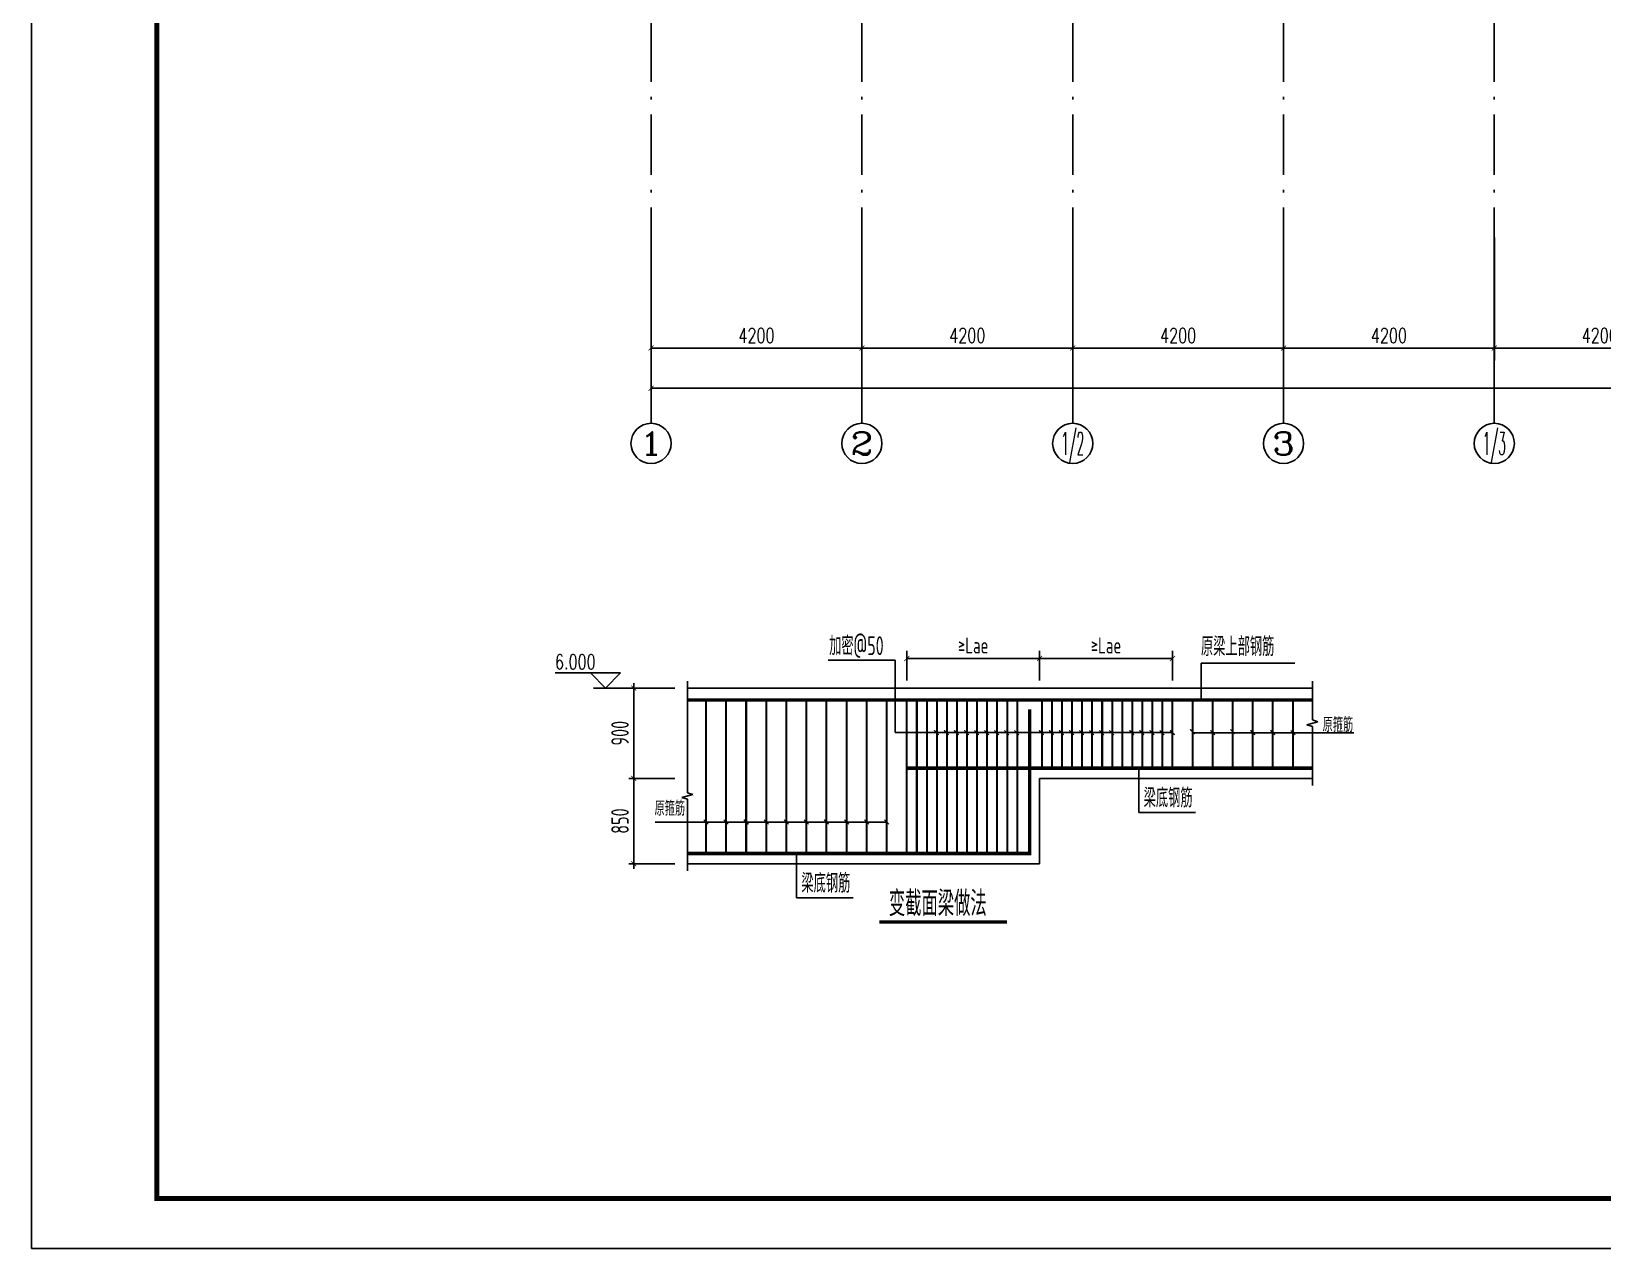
# Model space of a CAD drawing. Extents: x 169490 to 7584583, y -2399407 to 1374371.
# Drawn here: x 1707296 to 1738597, y 718146 to 742389 of the extents above; entities that cross this region are included whole.
import ezdxf
from ezdxf.enums import TextEntityAlignment as Align

# ---------------------------------------------------------------- set-up
doc = ezdxf.new("R2010")
doc.units = 0
doc.header["$LTSCALE"] = 100
doc.linetypes.add('D3轴线点划线', pattern=[18.5, 12, -3, 0.5, -3])
doc.linetypes.add('H3普通虚线', pattern=[4.2, 3, -1.2])
doc.layers.get('0').update_dxf_attribs({"linetype": 'CONTINUOUS'})
doc.layers.get('DEFPOINTS').update_dxf_attribs({"linetype": 'CONTINUOUS'})
for name, color, linetype in [('AXIS', 3, 'CONTINUOUS'), ('AXIS_TEXT', 4, 'CONTINUOUS'), ('C-AXIS(轴号)', 3, 'CONTINUOUS'), ('C-AXIS-T(字)', 7, 'CONTINUOUS'), ('C-DOTE', 8, 'D3轴线点划线'), ('DIM_SYMB', 3, 'CONTINUOUS'), ('dsptext_col', 2, 'CONTINUOUS'), ('PUB_TEXT', 4, 'CONTINUOUS'), ('S-BEAM-X', 111, 'CONTINUOUS'), ('S-BEAM-XRBAR', 20, 'CONTINUOUS'), ('S-DETL-LINE2', 2, 'H3普通虚线'), ('S-SLAB-DIM', 92, 'CONTINUOUS'), ('图框', 140, 'CONTINUOUS'), ('梁层', 7, 'CONTINUOUS')]:
    doc.layers.add(name, color=color, linetype=linetype)
doc.layers.add('砼柱', color=2, linetype='CONTINUOUS', lineweight=35)
doc.styles.add('_TCH_AXIS', font='COMPLEX', dxfattribs={"bigfont": 'GBCBIG'})
doc.styles.add('_TCH_DIM', font='SIMPLEX', dxfattribs={"bigfont": 'GBCBIG'})
doc.styles.add('_TCH_DIM_T3', font='SIMPLEX.shx', dxfattribs={"width": 0.705882, "bigfont": 'GBCBIG.shx'})
doc.styles.add('COMPLEX', font='COMPLEX')
doc.styles.add('TSSD_Dimension', font='Tssdeng.shx', dxfattribs={"width": 0.7, "bigfont": 'tssdchn.shx'})
doc.styles.add('TSSD_REIN', font='tssdeng.shx', dxfattribs={"width": 0.7, "bigfont": 'hztxt.shx'})
doc.dimstyles.new('_TCH_ARCH&&100', dxfattribs={"dimtxt": 297.5, "dimasz": 100, "dimexe": 250, "dimexo": 300, "dimgap": 100, "dimtad": 1, "dimdec": 0, "dimzin": 0, "dimdsep": 46, "dimtxsty": '_TCH_DIM_T3', "dimblk": 'ARCHTICK', "dimcen": 0.09, "dimclrt": 7, "dimazin": 2, "dimtfac": 1, "dimtdec": 0, "dimtix": 1, "dimtmove": 2, "dimatfit": 3, "dimfxl": 1, "dimtolj": 1, "dimtzin": 0, "dimarcsym": 0})
doc.dimstyles.new('TSSD_100_100$0', dxfattribs={"dimtxt": 320, "dimasz": 100, "dimexe": 150, "dimexo": 150, "dimgap": 100, "dimtad": 1, "dimdec": 0, "dimzin": 0, "dimdsep": 46, "dimtxsty": 'TSSD_Dimension', "dimblk": 'ARCHTICK', "dimcen": 0, "dimclrt": 7, "dimadec": 1, "dimazin": 0, "dimtfac": 1, "dimtdec": 0, "dimtix": 1, "dimtmove": 2, "dimatfit": 3, "dimldrblk": '_TSDBK', "dimfxl": 1, "dimtolj": 1, "dimtzin": 0, "dimarcsym": 0})
doc.dimstyles.new('TSSD_50_100', dxfattribs={"dimtxt": 350, "dimasz": 100, "dimexe": 100, "dimexo": 250, "dimgap": 100, "dimtad": 1, "dimdec": 0, "dimlfac": 0.5, "dimzin": 0, "dimdsep": 46, "dimtxsty": 'TSSD_Dimension', "dimblk": 'ARCHTICK', "dimblk1": 'ARCHTICK', "dimblk2": 'ARCHTICK', "dimcen": 0, "dimdle": 100, "dimclrt": 7, "dimadec": 0, "dimazin": 0, "dimtfac": 1, "dimtdec": 0, "dimtix": 1, "dimtmove": 2, "dimatfit": 3, "dimfxl": 1, "dimtolj": 1, "dimtzin": 0, "dimarcsym": 0})

# ---------------------------------------------------------------- blocks, each defined once
blk = doc.blocks.new('_ARCHTICK')
at = {"const_width": 0.15}
blk.add_lwpolyline([(-0.5, -0.5), (0.5, 0.5)], dxfattribs=at)
blk = doc.blocks.new('*D1792')
at = {"layer": 'AXIS', "color": 0, "lineweight": -2, "transparency": 16777216}
for p, q in [((1719641, 738283), (1719641, 735033)), ((1774641, 738283), (1774641, 735033)), ((1719641, 735283), (1774641, 735283))]:
    blk.add_line(p, q, dxfattribs=at)
at = {"layer": 'DEFPOINTS', "color": 0, "transparency": 16777216}
for p in [(1719641, 738583), (1774641, 738583), (1774641, 735283)]:
    blk.add_point(p, dxfattribs=at)
at = {"layer": 'AXIS', "color": 0, "lineweight": -2, "transparency": 16777216, "xscale": 100, "yscale": 100, "zscale": 100, "rotation": 180}
blk.add_blockref('_ARCHTICK', (1719641, 735283), dxfattribs=at)
at = {"layer": 'AXIS', "color": 0, "lineweight": -2, "transparency": 16777216, "xscale": 100, "yscale": 100, "zscale": 100}
blk.add_blockref('_ARCHTICK', (1774641, 735283), dxfattribs=at)
at = {"layer": 'AXIS', "color": 7, "transparency": 16777216, "insert": (1747141, 735532), "char_height": 297.5, "attachment_point": 5, "style": '_TCH_DIM_T3'}
blk.add_mtext('\\A1;55000', dxfattribs=at)
blk = doc.blocks.new('*D1799')
at = {"layer": 'AXIS', "color": 0, "lineweight": -2, "transparency": 16777216}
for p, q in [((1736441, 738283), (1736441, 735833)), ((1740641, 738283), (1740641, 735833)), ((1736441, 736083), (1740641, 736083))]:
    blk.add_line(p, q, dxfattribs=at)
at = {"layer": 'DEFPOINTS', "color": 0, "transparency": 16777216}
for p in [(1736441, 738583), (1740641, 738583), (1740641, 736083)]:
    blk.add_point(p, dxfattribs=at)
at = {"layer": 'AXIS', "color": 0, "lineweight": -2, "transparency": 16777216, "xscale": 100, "yscale": 100, "zscale": 100, "rotation": 180}
blk.add_blockref('_ARCHTICK', (1736441, 736083), dxfattribs=at)
at = {"layer": 'AXIS', "color": 0, "lineweight": -2, "transparency": 16777216, "xscale": 100, "yscale": 100, "zscale": 100}
blk.add_blockref('_ARCHTICK', (1740641, 736083), dxfattribs=at)
at = {"layer": 'AXIS', "color": 7, "transparency": 16777216, "insert": (1738541, 736332), "char_height": 297.5, "attachment_point": 5, "style": '_TCH_DIM_T3'}
blk.add_mtext('\\A1;4200', dxfattribs=at)
blk = doc.blocks.new('*D1800')
at = {"layer": 'AXIS', "color": 0, "lineweight": -2, "transparency": 16777216}
for p, q in [((1732241, 738283), (1732241, 735833)), ((1736441, 738283), (1736441, 735833)), ((1732241, 736083), (1736441, 736083))]:
    blk.add_line(p, q, dxfattribs=at)
at = {"layer": 'DEFPOINTS', "color": 0, "transparency": 16777216}
for p in [(1732241, 738583), (1736441, 738583), (1736441, 736083)]:
    blk.add_point(p, dxfattribs=at)
at = {"layer": 'AXIS', "color": 0, "lineweight": -2, "transparency": 16777216, "xscale": 100, "yscale": 100, "zscale": 100, "rotation": 180}
blk.add_blockref('_ARCHTICK', (1732241, 736083), dxfattribs=at)
at = {"layer": 'AXIS', "color": 0, "lineweight": -2, "transparency": 16777216, "xscale": 100, "yscale": 100, "zscale": 100}
blk.add_blockref('_ARCHTICK', (1736441, 736083), dxfattribs=at)
at = {"layer": 'AXIS', "color": 7, "transparency": 16777216, "insert": (1734341, 736332), "char_height": 297.5, "attachment_point": 5, "style": '_TCH_DIM_T3'}
blk.add_mtext('\\A1;4200', dxfattribs=at)
blk = doc.blocks.new('*D1801')
at = {"layer": 'AXIS', "color": 0, "lineweight": -2, "transparency": 16777216}
for p, q in [((1728041, 738283), (1728041, 735833)), ((1732241, 738283), (1732241, 735833)), ((1728041, 736083), (1732241, 736083))]:
    blk.add_line(p, q, dxfattribs=at)
at = {"layer": 'DEFPOINTS', "color": 0, "transparency": 16777216}
for p in [(1728041, 738583), (1732241, 738583), (1732241, 736083)]:
    blk.add_point(p, dxfattribs=at)
at = {"layer": 'AXIS', "color": 0, "lineweight": -2, "transparency": 16777216, "xscale": 100, "yscale": 100, "zscale": 100, "rotation": 180}
blk.add_blockref('_ARCHTICK', (1728041, 736083), dxfattribs=at)
at = {"layer": 'AXIS', "color": 0, "lineweight": -2, "transparency": 16777216, "xscale": 100, "yscale": 100, "zscale": 100}
blk.add_blockref('_ARCHTICK', (1732241, 736083), dxfattribs=at)
at = {"layer": 'AXIS', "color": 7, "transparency": 16777216, "insert": (1730141, 736332), "char_height": 297.5, "attachment_point": 5, "style": '_TCH_DIM_T3'}
blk.add_mtext('\\A1;4200', dxfattribs=at)
blk = doc.blocks.new('*D1802')
at = {"layer": 'AXIS', "color": 0, "lineweight": -2, "transparency": 16777216}
for p, q in [((1723841, 738283), (1723841, 735833)), ((1728041, 738283), (1728041, 735833)), ((1723841, 736083), (1728041, 736083))]:
    blk.add_line(p, q, dxfattribs=at)
at = {"layer": 'DEFPOINTS', "color": 0, "transparency": 16777216}
for p in [(1723841, 738583), (1728041, 738583), (1728041, 736083)]:
    blk.add_point(p, dxfattribs=at)
at = {"layer": 'AXIS', "color": 0, "lineweight": -2, "transparency": 16777216, "xscale": 100, "yscale": 100, "zscale": 100, "rotation": 180}
blk.add_blockref('_ARCHTICK', (1723841, 736083), dxfattribs=at)
at = {"layer": 'AXIS', "color": 0, "lineweight": -2, "transparency": 16777216, "xscale": 100, "yscale": 100, "zscale": 100}
blk.add_blockref('_ARCHTICK', (1728041, 736083), dxfattribs=at)
at = {"layer": 'AXIS', "color": 7, "transparency": 16777216, "insert": (1725941, 736332), "char_height": 297.5, "attachment_point": 5, "style": '_TCH_DIM_T3'}
blk.add_mtext('\\A1;4200', dxfattribs=at)
blk = doc.blocks.new('*D1803')
at = {"layer": 'AXIS', "color": 0, "lineweight": -2, "transparency": 16777216}
for p, q in [((1719641, 738283), (1719641, 735833)), ((1723841, 738283), (1723841, 735833)), ((1719641, 736083), (1723841, 736083))]:
    blk.add_line(p, q, dxfattribs=at)
at = {"layer": 'DEFPOINTS', "color": 0, "transparency": 16777216}
for p in [(1719641, 738583), (1723841, 738583), (1723841, 736083)]:
    blk.add_point(p, dxfattribs=at)
at = {"layer": 'AXIS', "color": 0, "lineweight": -2, "transparency": 16777216, "xscale": 100, "yscale": 100, "zscale": 100, "rotation": 180}
blk.add_blockref('_ARCHTICK', (1719641, 736083), dxfattribs=at)
at = {"layer": 'AXIS', "color": 0, "lineweight": -2, "transparency": 16777216, "xscale": 100, "yscale": 100, "zscale": 100}
blk.add_blockref('_ARCHTICK', (1723841, 736083), dxfattribs=at)
at = {"layer": 'AXIS', "color": 7, "transparency": 16777216, "insert": (1721741, 736332), "char_height": 297.5, "attachment_point": 5, "style": '_TCH_DIM_T3'}
blk.add_mtext('\\A1;4200', dxfattribs=at)
blk = doc.blocks.new('_AXISO')
blk.add_circle((0, 0), 0.5)
at = {"layer": 'AXIS_TEXT', "style": 'COMPLEX', "width": 1.041667}
blk.add_attdef('A', text='', height=0.56, dxfattribs=at).set_placement((-0.25, -0.28), (0.25, -0.28), align=Align.FIT)
blk = doc.blocks.new('*D3982')
at = {"layer": 'DEFPOINTS', "color": 0, "ltscale": 10, "transparency": 16777216}
for p in [(1718828, 712335), (1718828, 711746), (1721474, 711746)]:
    blk.add_point(p, dxfattribs=at)
at = {"layer": 'S-SLAB-DIM', "color": 0, "lineweight": -2, "ltscale": 10, "transparency": 16777216}
for p, q in [((1718828, 711896), (1718828, 712485)), ((1721474, 711896), (1721474, 712485)), ((1721474, 712335), (1718828, 712335))]:
    blk.add_line(p, q, dxfattribs=at)
at = {"layer": 'S-SLAB-DIM', "color": 0, "lineweight": -2, "ltscale": 10, "transparency": 16777216, "xscale": 100, "yscale": 100, "zscale": 100, "rotation": 180}
blk.add_blockref('_ARCHTICK', (1718828, 712335), dxfattribs=at)
at = {"layer": 'S-SLAB-DIM', "color": 0, "lineweight": -2, "ltscale": 10, "transparency": 16777216, "xscale": 100, "yscale": 100, "zscale": 100}
blk.add_blockref('_ARCHTICK', (1721474, 712335), dxfattribs=at)
at = {"layer": 'S-SLAB-DIM', "color": 7, "ltscale": 10, "transparency": 16777216, "insert": (1720151, 712595), "char_height": 320, "attachment_point": 5, "style": 'TSSD_Dimension'}
blk.add_mtext('\\A1;≥Lae', dxfattribs=at)
blk = doc.blocks.new('_TSDBK')
blk.add_line((-1, 0), (0, 0))
at = {"const_width": 0.5}
blk.add_lwpolyline([(-0.7, -0.7), (0.7, 0.7)], dxfattribs=at)
blk = doc.blocks.new('*D3983')
at = {"layer": 'DEFPOINTS', "color": 0, "ltscale": 10, "transparency": 16777216}
for p in [(1721474, 712335), (1721474, 711746), (1724121, 711746)]:
    blk.add_point(p, dxfattribs=at)
at = {"layer": 'S-SLAB-DIM', "color": 0, "lineweight": -2, "ltscale": 10, "transparency": 16777216}
for p, q in [((1721474, 711896), (1721474, 712485)), ((1724121, 711896), (1724121, 712485)), ((1724121, 712335), (1721474, 712335))]:
    blk.add_line(p, q, dxfattribs=at)
at = {"layer": 'S-SLAB-DIM', "color": 0, "lineweight": -2, "ltscale": 10, "transparency": 16777216, "xscale": 100, "yscale": 100, "zscale": 100, "rotation": 180}
blk.add_blockref('_ARCHTICK', (1721474, 712335), dxfattribs=at)
at = {"layer": 'S-SLAB-DIM', "color": 0, "lineweight": -2, "ltscale": 10, "transparency": 16777216, "xscale": 100, "yscale": 100, "zscale": 100}
blk.add_blockref('_ARCHTICK', (1724121, 712335), dxfattribs=at)
at = {"layer": 'S-SLAB-DIM', "color": 7, "ltscale": 10, "transparency": 16777216, "insert": (1722798, 712595), "char_height": 320, "attachment_point": 5, "style": 'TSSD_Dimension'}
blk.add_mtext('\\A1;≥Lae', dxfattribs=at)
blk = doc.blocks.new('*D3984')
at = {"layer": 'DEFPOINTS', "color": 0, "transparency": 16777216}
for p in [(1714458, 711746), (1713390, 709946), (1714458, 709946)]:
    blk.add_point(p, dxfattribs=at)
at = {"layer": 'S-SLAB-DIM', "color": 0, "lineweight": -2, "transparency": 16777216}
for p, q in [((1713390, 711846), (1713390, 709846)), ((1714208, 711746), (1713290, 711746)), ((1714208, 709946), (1713290, 709946))]:
    blk.add_line(p, q, dxfattribs=at)
at = {"layer": 'S-SLAB-DIM', "color": 0, "lineweight": -2, "transparency": 16777216, "xscale": 100, "yscale": 100, "zscale": 100}
for p, rotation in [((1713390, 711746), 90), ((1713390, 709946), 270)]:
    blk.add_blockref('_ARCHTICK', p, dxfattribs=dict(at, rotation=rotation))
at = {"layer": 'S-SLAB-DIM', "color": 7, "transparency": 16777216, "insert": (1713115, 710846), "char_height": 350, "attachment_point": 5, "rotation": 90, "style": 'TSSD_Dimension'}
blk.add_mtext('\\A1;900', dxfattribs=at)
blk = doc.blocks.new('*D3985')
at = {"layer": 'DEFPOINTS', "color": 0, "transparency": 16777216}
for p in [(1714458, 709946), (1713390, 708246), (1714458, 708246)]:
    blk.add_point(p, dxfattribs=at)
at = {"layer": 'S-SLAB-DIM', "color": 0, "lineweight": -2, "transparency": 16777216}
for p, q in [((1714208, 709946), (1713290, 709946)), ((1713390, 710046), (1713390, 708146)), ((1714208, 708246), (1713290, 708246))]:
    blk.add_line(p, q, dxfattribs=at)
at = {"layer": 'S-SLAB-DIM', "color": 0, "lineweight": -2, "transparency": 16777216, "xscale": 100, "yscale": 100, "zscale": 100}
for p, rotation in [((1713390, 709946), 90), ((1713390, 708246), 270)]:
    blk.add_blockref('_ARCHTICK', p, dxfattribs=dict(at, rotation=rotation))
at = {"layer": 'S-SLAB-DIM', "color": 7, "transparency": 16777216, "insert": (1713115, 709096), "char_height": 350, "attachment_point": 5, "rotation": 90, "style": 'TSSD_Dimension'}
blk.add_mtext('\\A1;850', dxfattribs=at)
blk = doc.blocks.new('BW-29054999', base_point=(1711819.5, 707086.9))
at = {"layer": 'DIM_SYMB', "const_width": 70}
blk.add_lwpolyline([(1718281.9, 707086.9), (1720821.4, 707086.9)], dxfattribs=at)
at = {"layer": 'dsptext_col', "ltscale": 10}
for p, q in [((1714457.5, 711745.7), (1721474.4, 711745.7)), ((1721474.4, 711745.7), (1726909.9, 711745.7)), ((1721474.4, 708245.7), (1721474.4, 709945.7)), ((1721474.4, 709945.7), (1726909.9, 709945.7)), ((1714457.5, 708245.7), (1721474.4, 708245.7))]:
    blk.add_line(p, q, dxfattribs=at)
at = {"layer": 'S-BEAM-X'}
for p, q in [((1718599.8, 712299), (1717260, 712299)), ((1718599.8, 710857.7), (1718599.8, 712299)), ((1724696.1, 711507.5), (1724696.1, 712241.1)), ((1724696.1, 712241.1), (1726559.4, 712241.1)), ((1724120.6, 710857.7), (1718599.8, 710857.7)), ((1724520.6, 710855.1), (1727731.8, 710855.1)), ((1723449.2, 710148.5), (1723449.2, 709267.7)), ((1723449.2, 709267.7), (1724581, 709267.7)), ((1716629.9, 708448.5), (1716629.9, 707567.7)), ((1716629.9, 707567.7), (1717761.7, 707567.7))]:
    blk.add_line(p, q, dxfattribs=at)
at = {"layer": 'S-BEAM-XRBAR', "const_width": 40}
for points in [[(1714828.3, 711507.5), (1714828.3, 708448.5)], [(1715228.3, 711507.5), (1715228.3, 708448.5)], [(1715628.3, 711507.5), (1715628.3, 708448.5)], [(1716028.3, 711507.5), (1716028.3, 708448.5)], [(1716428.3, 711507.5), (1716428.3, 708448.5)], [(1716828.3, 711507.5), (1716828.3, 708448.5)], [(1717228.3, 711507.5), (1717228.3, 708448.5)], [(1717628.3, 711507.5), (1717628.3, 708448.5)], [(1718028.3, 711507.5), (1718028.3, 708448.5)], [(1718428.3, 711507.5), (1718428.3, 708448.5)], [(1718828.3, 711507.5), (1718828.3, 708448.5)], [(1719028.3, 711507.5), (1719028.3, 708448.5)], [(1719228.3, 711507.5), (1719228.3, 708448.5)], [(1719428.3, 711507.5), (1719428.3, 708448.5)], [(1719628.3, 711507.5), (1719628.3, 708448.5)], [(1719828.3, 711507.5), (1719828.3, 708448.5)], [(1720028.3, 711507.5), (1720028.3, 708448.5)], [(1720228.3, 711507.5), (1720228.3, 708448.5)], [(1720428.3, 711507.5), (1720428.3, 708448.5)], [(1720628.3, 711507.5), (1720628.3, 708448.5)], [(1720828.3, 711507.5), (1720828.3, 708448.5)], [(1721028.3, 711507.5), (1721028.3, 708448.5)], [(1721520.6, 711507.5), (1721520.6, 710148.5)], [(1721720.6, 711507.5), (1721720.6, 710148.5)], [(1721920.6, 711507.5), (1721920.6, 710148.5)], [(1722120.6, 711507.5), (1722120.6, 710148.5)], [(1722320.6, 711507.5), (1722320.6, 710148.5)], [(1722520.6, 711507.5), (1722520.6, 710148.5)], [(1722720.6, 711507.5), (1722720.6, 710148.5)], [(1722920.6, 711507.5), (1722920.6, 710148.5)], [(1723120.6, 711507.5), (1723120.6, 710148.5)], [(1723320.6, 711507.5), (1723320.6, 710148.5)], [(1723520.6, 711507.5), (1723520.6, 710148.5)], [(1723720.6, 711507.5), (1723720.6, 710148.5)], [(1723920.6, 711507.5), (1723920.6, 710148.5)], [(1724120.6, 711507.5), (1724120.6, 710148.5)], [(1724520.6, 711507.5), (1724520.6, 710148.5)], [(1724920.6, 711507.5), (1724920.6, 710148.5)], [(1725320.6, 711507.5), (1725320.6, 710148.5)], [(1725720.6, 711507.5), (1725720.6, 710148.5)], [(1726120.6, 711507.5), (1726120.6, 710148.5)], [(1726520.6, 711507.5), (1726520.6, 710148.5)]]:
    blk.add_lwpolyline(points, dxfattribs=at)
at = {"layer": 'S-DETL-LINE2', "ltscale": 10}
for points in [[(1714457.5, 708105.7), (1714457.5, 709530.7), (1714347.5, 709565.7), (1714567.5, 709625.7), (1714457.5, 709660.7), (1714457.5, 711885.7)], [(1726909.9, 709805.7), (1726909.9, 710980.7), (1726799.9, 711015.7), (1727019.9, 711075.7), (1726909.9, 711110.7), (1726909.9, 711885.7)]]:
    blk.add_lwpolyline(points, dxfattribs=at)
at = {"layer": '梁层'}
for p, q in [((1713124.6, 712045.7), (1711824.4, 712045.7)), ((1712824.6, 711745.7), (1712524.6, 712045.7)), ((1712824.6, 711745.7), (1713124.6, 712045.7)), ((1713977.3, 711745.7), (1712590, 711745.7))]:
    blk.add_line(p, q, dxfattribs=at)
at = {"layer": '梁层', "color": 7}
blk.add_line((1718428.3, 709075.2), (1713816, 709075.2), dxfattribs=at)
at = {"layer": '梁层'}
for points, const_width in [([(1714457.5, 711507.5), (1726909.9, 711507.5)], 72), ([(1714457.5, 708448.5), (1721275.9, 708448.5), (1721275.9, 711321.5)], 72), ([(1719373.4, 710902.7), (1719463.5, 710812.7)], 25), ([(1719573.4, 710902.7), (1719663.5, 710812.7)], 25), ([(1719773.4, 710902.7), (1719863.5, 710812.7)], 25), ([(1719973.4, 710902.7), (1720063.5, 710812.7)], 25), ([(1720173.4, 710902.7), (1720263.5, 710812.7)], 25), ([(1720373.4, 710902.7), (1720463.5, 710812.7)], 25), ([(1720573.4, 710902.7), (1720663.5, 710812.7)], 25), ([(1720773.4, 710902.7), (1720863.5, 710812.7)], 25), ([(1720973.4, 710902.7), (1721063.5, 710812.7)], 25), ([(1721465.7, 710902.7), (1721555.8, 710812.7)], 25), ([(1721665.7, 710902.7), (1721755.8, 710812.7)], 25), ([(1721865.7, 710902.7), (1721955.8, 710812.7)], 25), ([(1722065.7, 710902.7), (1722155.8, 710812.7)], 25), ([(1722265.7, 710902.7), (1722355.8, 710812.7)], 25), ([(1722465.7, 710902.7), (1722555.8, 710812.7)], 25), ([(1722665.7, 710902.7), (1722755.8, 710812.7)], 25), ([(1722865.7, 710902.7), (1722955.8, 710812.7)], 25), ([(1723265.7, 710902.7), (1723355.8, 710812.7)], 25), ([(1723465.7, 710902.7), (1723555.8, 710812.7)], 25), ([(1723665.7, 710902.7), (1723755.8, 710812.7)], 25), ([(1723865.7, 710902.7), (1723955.8, 710812.7)], 25), ([(1724075.6, 710902.7), (1724165.6, 710812.7)], 25), ([(1724475.6, 710922.4), (1724565.6, 710832.3)], 25), ([(1724875.6, 710902.7), (1724965.6, 710812.7)], 25), ([(1725275.6, 710922.4), (1725365.6, 710832.3)], 25), ([(1725675.6, 710902.7), (1725765.6, 710812.7)], 25), ([(1726075.6, 710902.7), (1726165.6, 710812.7)], 25), ([(1726475.6, 710902.7), (1726565.6, 710812.7)], 25), ([(1718828.3, 710148.5), (1726909.9, 710148.5)], 72), ([(1714783.2, 709122.8), (1714873.3, 709032.7)], 25), ([(1715183.2, 709122.8), (1715273.3, 709032.7)], 25), ([(1715583.2, 709122.8), (1715673.3, 709032.7)], 25), ([(1715983.2, 709122.8), (1716073.3, 709032.7)], 25), ([(1716383.2, 709122.8), (1716473.3, 709032.7)], 25), ([(1716783.2, 709122.8), (1716873.3, 709032.7)], 25), ([(1717183.2, 709122.8), (1717273.3, 709032.7)], 25), ([(1717583.2, 709122.8), (1717673.3, 709032.7)], 25), ([(1717983.2, 709122.8), (1718073.3, 709032.7)], 25), ([(1718383.2, 709122.8), (1718473.3, 709032.7)], 25)]:
    blk.add_lwpolyline(points, dxfattribs=dict(at, const_width=const_width))
at = {"layer": 'PUB_TEXT', "style": '_TCH_DIM', "width": 0.705882}
blk.add_text('6.000', height=297.5, dxfattribs=at).set_placement((1711819.5, 712118.6))
at = {"layer": 'S-BEAM-X', "style": 'TSSD_REIN', "width": 0.65}
for s, height, p in [('加密', 375, (1717282.1, 712399.1)), ('@50', 375, (1717763.3, 712401.5)), ('原梁上部钢筋', 375, (1724689.1, 712383.6)), ('梁底钢筋', 375, (1723547.3, 709370)), ('梁底钢筋', 375, (1716728, 707670)), ('变截面梁做法', 500, (1718471, 707202.7))]:
    blk.add_text(s, height=height, dxfattribs=at).set_placement(p)
at = {"layer": '梁层', "color": 7, "style": 'TSSD_REIN', "width": 0.7}
for p in [(1727114, 710871), (1713803.6, 709204.4)]:
    blk.add_text('原箍筋', height=289.36, dxfattribs=at).set_placement(p)
at = {"layer": 'S-SLAB-DIM', "ltscale": 10}
for base, p1, p2, picture, middle in [((1718828.3, 712335), (1721474.4, 711745.7), (1718828.3, 711745.7), '*D3982', (1720151.3, 712595)), ((1721474.4, 712335), (1724120.6, 711745.7), (1721474.4, 711745.7), '*D3983', (1722797.5, 712595))]:
    dim = blk.add_linear_dim(base=base, p1=p1, p2=p2, text='≥Lae', dimstyle='TSSD_100_100$0', dxfattribs=at)
    dim.commit()
    dim.dimension.update_dxf_attribs({"geometry": picture, "text_midpoint": middle})
at = {"layer": 'S-SLAB-DIM'}
for base, p1, p2, picture, middle in [((1713389.5, 709945.7), (1714457.5, 711745.7), (1714457.5, 709945.7), '*D3984', (1713114.5, 710845.7)), ((1713389.5, 708245.7), (1714457.5, 709945.7), (1714457.5, 708245.7), '*D3985', (1713114.5, 709095.7))]:
    dim = blk.add_linear_dim(base=base, p1=p1, p2=p2, angle=90, dimstyle='TSSD_50_100', dxfattribs=at)
    dim.commit()
    dim.dimension.update_dxf_attribs({"geometry": picture, "text_midpoint": middle})

msp = doc.modelspace()

# ---------------------------------------------------------------- linework, layer by layer
at = {"layer": 'C-AXIS(轴号)'}
for p, q in [((1719640.5, 738583), (1719640.5, 734583)), ((1723840.5, 738583), (1723840.5, 734583)), ((1728040.5, 738583), (1728040.5, 734583)), ((1732240.5, 738583), (1732240.5, 734583)), ((1736440.5, 738583), (1736440.5, 734583))]:
    msp.add_line(p, q, dxfattribs=at)
at = {"layer": 'C-DOTE'}
for p, q in [((1719640.5, 764783), (1719640.5, 738583)), ((1723840.5, 764783), (1723840.5, 738583)), ((1728040.5, 764783), (1728040.5, 738583)), ((1732240.5, 764783), (1732240.5, 738583)), ((1736440.5, 764783), (1736440.5, 738583))]:
    msp.add_line(p, q, dxfattribs=at)
at = {"layer": '图框'}
msp.add_lwpolyline([(1707296, 718145.5), (1791396, 718145.5), (1791396, 777545.5), (1707296, 777545.5)], close=True, dxfattribs=at)
at = {"layer": '图框', "const_width": 100}
msp.add_lwpolyline([(1709796, 719145.5), (1790396, 719145.5), (1790396, 776545.5), (1709796, 776545.5)], close=True, dxfattribs=at)
at = {"layer": '砼柱', "ltscale": 10}
msp.add_lwpolyline([(1709796, 776545.5), (1783400.9, 776545.5), (1783400.9, 719145.5), (1709796, 719145.5)], close=True, dxfattribs=at)

# ---------------------------------------------------------------- block references
at = {"layer": 'C-AXIS(轴号)'}
ref = msp.add_blockref('_AXISO', (1719640.5, 734183), dxfattribs=dict(at, xscale=800, yscale=800, zscale=800))
ref.add_attrib('A', '1', dxfattribs={"layer": 'C-AXIS-T(字)', "height": 452.5, "style": '_TCH_AXIS', "width": 2.333333}).set_placement((1719414.2, 733956.7), (1719866.8, 733956.7), align=Align.FIT)
ref = msp.add_blockref('_AXISO', (1723840.5, 734183), dxfattribs=dict(at, xscale=800, yscale=800, zscale=800))
ref.add_attrib('A', '2', dxfattribs={"layer": 'C-AXIS-T(字)', "height": 452.5, "style": '_TCH_AXIS', "width": 1.5}).set_placement((1723614.2, 733956.7), (1724066.8, 733956.7), align=Align.FIT)
ref = msp.add_blockref('_AXISO', (1728040.5, 734183), dxfattribs=dict(at, xscale=800, yscale=800, zscale=800))
ref.add_attrib('A', '1/2', dxfattribs={"layer": 'C-AXIS-T(字)', "height": 452.55, "style": '_TCH_AXIS', "width": 0.411765}).set_placement((1727814.2, 733956.7), (1728266.8, 733956.7), align=Align.FIT)
ref = msp.add_blockref('_AXISO', (1732240.5, 734183), dxfattribs=dict(at, xscale=800, yscale=800, zscale=800))
ref.add_attrib('A', '3', dxfattribs={"layer": 'C-AXIS-T(字)', "height": 452.5, "style": '_TCH_AXIS', "width": 1.5}).set_placement((1732014.2, 733956.7), (1732466.8, 733956.7), align=Align.FIT)
ref = msp.add_blockref('_AXISO', (1736440.5, 734183), dxfattribs=dict(at, xscale=800, yscale=800, zscale=800))
ref.add_attrib('A', '1/3', dxfattribs={"layer": 'C-AXIS-T(字)', "height": 452.55, "style": '_TCH_AXIS', "width": 0.411765}).set_placement((1736214.2, 733956.7), (1736666.8, 733956.7), align=Align.FIT)
at = {"layer": 'dsptext_col'}
msp.add_blockref('BW-29054999', (1717726.7, 724651.4), dxfattribs=at)

# ---------------------------------------------------------------- dimensions: what is measured, and where the dimension line sits
at = {"layer": 'AXIS'}
for p1, p2, distance, picture, middle in [((1719640.5, 738583), (1774640.5, 738583), -3300, '*D1792', (1747140.5, 735531.7)), ((1719640.5, 738583), (1723840.5, 738583), -2500, '*D1803', (1721740.5, 736331.7)), ((1723840.5, 738583), (1728040.5, 738583), -2500, '*D1802', (1725940.5, 736331.7)), ((1728040.5, 738583), (1732240.5, 738583), -2500, '*D1801', (1730140.5, 736331.7)), ((1732240.5, 738583), (1736440.5, 738583), -2500, '*D1800', (1734340.5, 736331.7)), ((1736440.5, 738583), (1740640.5, 738583), -2500, '*D1799', (1738540.5, 736331.7))]:
    dim = msp.add_aligned_dim(p1=p1, p2=p2, distance=distance, dimstyle='_TCH_ARCH&&100', dxfattribs=at)
    dim.commit()
    dim.dimension.update_dxf_attribs({"geometry": picture, "text_midpoint": middle})

doc.saveas('drawing.dxf')
